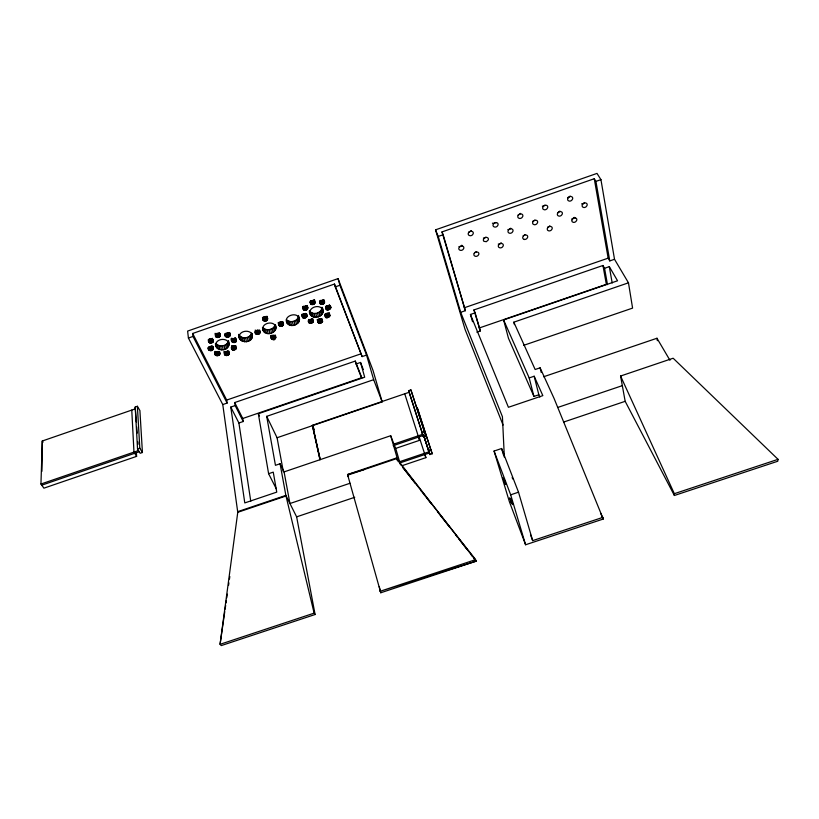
<?xml version="1.0" encoding="UTF-8"?>
<svg xmlns="http://www.w3.org/2000/svg" width="819" height="819" viewBox="0 0 819 819"><rect width="100%" height="100%" fill="white"/><g stroke="black" fill="none" stroke-linecap="round" stroke-linejoin="round"><path stroke-width="1.23" d="M41.933 471.294L42.291 441.001L135.033 408.957M136.394 452.559L136.599 456.378L43.909 488.165L40.95 484.029L42.291 441.001L43.069 442.147M212.653 349.846L212.111 345.864C202.18 348.126 214.885 355.057 212.92 346.386M213.401 341.298L212.49 339.465L209.367 338.974L209.899 342.956L212.879 342.26L213.124 339.301M215.745 345.475C215.202 337.766 229.74 337.121 228.972 345.168C227.242 352.047 214.844 351.197 215.469 343.489M217.035 351.924C210.084 354.801 222.573 358.415 219.492 351.546M220.393 335.729L219.492 333.886L216.943 333.538L217.506 337.51L220.209 336.23L220.106 333.743M229.259 353.818L228.388 352.037L225.819 351.586L226.413 355.569L229.074 354.32L228.982 351.32M227.283 333.323C220.168 336.722 233.456 339.578 229.586 332.514M231.603 340.888L232.166 339.404L235.381 337.776L236.015 341.738C234.009 343.775 230.579 341.748 231.296 338.902M236.21 348.341L235.34 346.55L232.105 346.017L232.729 349.989L235.677 349.303L235.913 345.843M239.179 337.336C238.687 329.617 253.255 328.91 252.365 337.049C250.276 344.451 237.408 342.649 238.687 334.367M258.968 333.978L258.231 330.047C249.201 332.627 262.377 338.165 259.664 330.139M267.045 320.28L266.277 316.369C256.664 318.806 269.533 325.338 267.25 316.81M275.921 327.508C274.641 319.738 260.401 322.911 263.032 330.518C266.595 337.326 279.218 332.084 275.317 324.57M275.86 337.152C265.274 330.61 275.604 347.727 275.46 335.196M282.105 321.539C272.717 324.17 285.483 330.344 283.128 321.99M298.781 316.421C302.416 323.239 291.881 328.654 287.315 323.546L286.476 319.645C290.161 323.679 298.566 321.202 298.556 315.448M302.846 308.558L303.48 307.033L305.784 305.978L306.705 309.848L303.685 309.899L302.518 307.135M307.064 316.288C302.866 307.831 299.426 323.587 307.064 316.288L306.603 314.353M306.705 309.848L307.719 307.422L305.2 306.214L306.122 310.125M313.216 321.632L312.459 319.789L309.357 319.533L310.288 323.413L313.001 322.143L312.51 318.724M315.059 302.795L313.749 300.634L310.524 300.624L311.476 304.484L313.38 304.453L314.834 303.317L314.332 299.897M310.882 315.366L309.94 311.486C313.626 315.581 322.01 313.001 322.051 307.279C328.122 316.881 309.009 322.021 309.357 310.851M322.614 321.447C318.54 313.083 314.998 328.685 322.614 321.447L321.877 318.54M324.57 302.641L323.28 300.481L320.004 300.481L320.997 304.33L322.891 304.299L324.355 303.163L323.822 299.754M329.842 315.868C325.788 307.442 322.174 323.136 329.842 315.868L329.074 312.971M327.518 305.978C320.987 315.141 339.168 305.548 326.105 305.907M778.05 459.336L777.804 461.23L674.375 495.485L625.173 401.32L620.577 376.034L673.146 358.231L778.05 459.336L674.334 493.693L674.375 495.485M237.766 512.305L220.065 644.318L221.253 645.597L315.09 614.516L296.632 516.85L285.862 495.382L280.067 463.749L275.45 465.315L266.697 416.339L373.669 379.688L366.554 355.077L339.926 285.258L338.063 278.614L187.623 331.081L188.411 338.032L222.768 404.566L237.766 512.305L285.995 496.007L285.862 495.382L237.664 511.68M224.754 611.691L220.065 644.318L314.138 613.144L315.09 614.516M225.123 609.182L225.665 605.415M226.024 602.907L226.382 600.399M226.74 597.89L227.283 594.123M228.552 585.35L228.91 582.831M229.453 579.074L229.811 576.566M216.984 347.973L216.421 343.99C219.891 347.42 227.017 346.099 228.358 341.195L228.972 345.168M236.015 341.738L236.128 339.312L233.046 338.585L233.681 342.547M239.557 338.667L238.902 334.715C241.605 339.629 250.204 338.462 251.658 333.108L252.365 337.049M263.82 331.705L263.063 327.784C266.513 331.337 273.618 329.832 275.02 324.989L275.819 328.91M547.379 228.358L548.116 227.283A2.58 2.007 -30.6 0 1 550.573 226.423L551.637 226.883A2.744 2.129 -30.5 0 1 552.078 228.962L551.341 230.037A2.58 2.007 -30.5 0 1 548.894 230.897L547.829 230.446A2.58 2.007 -30.5 0 1 547.44 228.491M571.979 219.809L572.727 218.724M471.201 230.569L470.782 231.081A2.57 2.068 -26.8 0 1 468.98 231.941M459.582 246.795L458.906 247.86A2.713 2.17 -25.5 0 0 459.49 249.928L460.595 250.368A2.559 2.047 -25.5 0 0 463.042 249.508L463.728 248.444A2.713 2.17 -25.4 0 0 463.155 246.386L462.039 245.946M461.824 245.209L461.404 245.72A2.549 2.037 -25.6 0 1 458.968 246.56M493.847 223.413L493.14 224.498A2.754 2.201 -28.5 0 0 493.673 226.617L494.778 227.078A2.6 2.068 -28.4 0 0 497.256 226.208L497.972 225.123A2.754 2.201 -28.4 0 0 497.44 223.003L496.334 222.543M520.526 213.37L520.096 213.882A2.6 2.068 -30.2 0 1 518.263 214.752M510.759 228.173L510.339 228.675A2.57 2.037 -28.9 0 1 507.882 229.535M501.105 242.752L500.685 243.253A2.539 2.007 -27.7 0 1 498.259 244.093M570.106 196.079L569.655 196.601A2.631 2.058 -33.1 0 1 567.813 197.471M559.858 211.077L559.418 211.589A2.6 2.027 -31.9 0 1 558.241 212.305M549.774 225.829L549.344 226.331A2.57 2.007 -30.7 0 1 547.532 227.191M584.52 202.488L584.08 202.999A2.621 2.027 -33.1 0 1 581.603 203.859M574.232 217.332L573.791 217.834A2.59 1.996 -32 0 1 571.969 218.693M227.058 355.559L226.464 351.566L228.132 350.778M305.405 317.926L304.484 314.046L305.559 313.39L306.48 317.27M329.003 309.725L327.989 305.876L329.064 305.221L330.088 309.07M217.506 337.51C213.8 337.131 215.878 332.739 218.806 333.108L219.379 337.08M209.899 342.956C206.736 341.84 209.469 338.462 211.855 338.656L212.397 342.639M227.784 337.285L227.18 333.323L228.388 332.903L229.003 336.865M311.834 300.665L310.166 302.334L311.476 304.484M321.376 300.512L319.697 302.18L320.997 304.33M310.043 319.574L308.333 321.724L310.288 323.413M326.29 317.537L325.297 313.667L327.743 313.36L328.757 317.219M319.082 323.106L318.12 319.226L320.567 318.919L321.539 322.799M503.071 425.061L465.059 329.402L435.534 229.842L597 173.403L600.941 179.637L614.516 259.285L628.47 282.821L632.585 308.108L523.72 345.321M435.534 229.842L438.237 236.445L460.688 312.305L465.356 310.698L441.994 231.92L594.266 178.726L595.925 181.388L609.776 260.913L614.516 259.285M438.237 236.445L443.161 234.725L465.356 310.698M595.925 181.388L600.941 179.637M222.768 404.566L227.129 403.061L193.008 336.435L192.66 333.476L334.48 284.05L362.121 356.603L366.554 355.077M188.411 338.032L193.008 336.435M362.121 356.603L335.268 286.875L339.926 285.258M135.207 407.023L137.387 406.275L139.906 410.554L142.424 452.508L140.162 453.286L137.541 448.986L135.207 407.023L136.333 421.949M464.189 307.811L608.159 258.159L609.776 260.913M476.832 332.156L480.303 330.968L473.935 309.94L602.948 265.489L604.555 268.284L607.483 284.623M472.532 321.703L470.444 314.465L475.143 312.848L480.303 330.968M604.555 268.284L609.316 266.636L617.546 280.784L503.603 319.922L508.445 338.227L533.927 396.437L538.841 394.778L539.854 397.061M227.129 403.061L226.699 400.071L361.302 353.716M243.233 421.509L235.155 405.579L234.705 402.559L355.282 361.077L361.793 377.661L242.752 418.489L243.233 421.509L238.902 422.993L250.768 501.218M276.238 488.748L268.612 473.71L273.249 472.133L276.75 492.117L244.789 502.927L230.774 407.084L235.155 405.579M361.67 378.214L356.091 363.994L360.534 362.469L363.308 369.584M479.095 328.04L606.336 284.336L602.948 265.489M137.541 448.986L139.814 448.208L137.387 406.275M40.95 484.029L138.493 450.552M514.445 324.611L513.82 322.174L628.47 282.821M41.769 485.176L139.22 451.73M268.612 473.71L258.333 413.718L364.69 377.231L360.534 362.469M426.013 436.353L424.426 431.91L422.082 432.708L423.679 437.141L426.013 436.353L410.892 389.885L408.64 390.653L422.665 434.316L393.959 444.052M283.333 471.672L277.068 437.735L382.166 401.863L373.003 370.383L338.063 278.614M603.019 517.321L532.667 540.632L518.519 492.188L501.597 448.515L494.062 451.054L509.398 501.73L525.593 544.758L603.245 519.041L554.105 398.525L540.1 367.823L535.145 369.502L513.82 322.174M503.603 319.922L529.187 377.928L534.172 376.228L542.833 395.628L508.415 407.289L470.444 314.465M543.601 376.771L656.981 338.247L669.952 360.288M350 483.271L289.946 503.531L284.08 471.898L390.694 435.718L396.048 449.549L400.522 464.946M393.222 445.659L423.106 435.534M395.649 448.423L419.594 440.315L418.458 436.701M396.314 458.036L347.553 474.539L380.774 592.761L476.228 561.148L396.314 458.036L397.205 460.309M396.498 458.65L347.706 475.143L348.525 476.76L347.553 474.539L363.943 469.656M428.388 450.245L430.692 449.457L432.227 453.767L429.934 454.545L423.761 435.8M557.555 407.514L622.317 385.647M399.15 461.865L428.941 451.801L423.546 434.95M399.611 463.042L429.371 452.989M401.689 465.816L425.89 457.647L424.754 454.023M563.667 422.051L625.173 401.32M296.632 516.85L354.74 497.287M494.062 451.054L510.677 494.819L518.519 492.188M473.884 558.149L476.228 561.148L379.985 591.338L475.685 559.633L426.535 497.43M272.317 339.322L271.539 335.391L273.423 335.35L274.211 339.281M233.517 346.202L231.306 347.952L232.729 349.989M226.566 351.689C223.935 351.638 223.618 355.63 226.413 355.569M209.695 350.542L209.152 346.55L212.275 347.092L213.186 348.382M226.505 337.182L225.901 333.22L228.573 333.435L229.893 334.49M280.886 322.256L282.698 322.625L283.538 323.945M279.965 326.136L279.156 322.225L280.405 322.338L281.234 326.249M257.34 330.436L259.162 330.794L260.032 332.104M303.511 317.956L302.6 314.076L303.849 314.189L304.77 318.069M264.056 320.976L263.298 317.066L264.568 317.178L265.336 321.089M264.936 317.066L266.769 317.434L267.639 318.765M304.218 310.166L303.296 306.286L304.555 306.408L305.487 310.278M524.406 239.394L523.341 238.953A2.723 2.129 -29.1 0 1 522.85 236.886L523.566 235.811A2.57 2.007 -29.1 0 1 526.023 234.961L527.098 235.411A2.723 2.129 -29.1 0 1 527.569 237.479L526.852 238.544A2.723 2.129 -29.1 0 1 524.232 239.476M492.403 223.177L492.997 223.341A2.58 2.068 -28.6 0 0 495.464 222.481M575.194 217.874L576.238 218.325A2.764 2.119 -31.9 0 1 576.648 220.434L575.9 221.509A2.6 1.996 -31.9 0 1 573.433 222.369L572.389 221.908A2.6 1.996 -31.9 0 1 572.031 219.942M473.72 558.292L476.228 561.148M421.775 491.41L402.753 467.332L415.202 483.271M423.362 493.417L424.948 495.423M420.679 490.264L431.633 504.238M437.889 512.223L449.631 527.201M455.886 535.186L457.452 537.182M459.019 539.178L466.84 549.16M470.751 554.156L472.317 556.152M287.315 323.546C281.992 315.929 298.147 310.585 299.447 319.338M136.599 456.378L133.968 452.098L131.767 410.084M139.814 448.208L142.424 452.508M230.774 407.084L238.902 422.993M192.66 333.476L226.699 400.071M234.705 402.559L242.752 418.489M620.577 376.034L674.334 493.693M280.067 463.749L284.08 471.898M258.333 413.718L259.459 416.011M266.697 416.339L277.068 437.735M600.644 513.267L603.245 519.041M314.291 429.576L312.377 425.317L409.213 392.26L408.64 390.653L422.665 434.316M441.994 231.92L443.161 234.725M473.935 309.94L475.143 312.848M460.688 312.305L502.426 416.717L504.35 457.268M373.669 379.688L382.166 401.863M530.507 534.756L532.667 540.632M419.594 440.315L404.729 393.796M425.89 457.647L419.011 436.486M512.172 477.497L512.684 478.941M432.227 453.767L417.117 407.36L430.692 449.457M410.892 389.885L424.426 431.91M423.484 434.817L428.941 451.801M219.779 353.542L218.868 352.262L216.349 351.812L216.912 355.804M510.677 494.819L525.593 544.758M501.597 448.515L503.757 455.804M390.694 435.718L398.249 461.773M334.48 284.05L335.268 286.875M355.282 361.077L356.091 363.994M330.231 305.62L330.743 307.545M330.17 306.163L330.681 308.087M329.433 304.75L330.456 308.599M328.573 305.6L329.586 309.449M329.279 312.899L329.893 315.335M327.354 306.019L328.368 309.879M328.859 313.482L329.617 316.38M326.709 306.04L327.723 309.889M328.235 312.981L329.248 316.84M326.361 306.869L327.119 309.766M324.129 300.174L324.631 302.098M325.829 306.613L326.586 309.51M325.665 307.207L326.167 309.132M327.16 313.636L328.173 317.496M323.597 300.276L324.355 303.163M322.983 299.785L323.976 303.634M326.535 313.779L327.539 317.649M323.485 304.023L322.481 300.174L321.898 300.45L322.891 304.299M325.89 313.79L326.894 317.659M325.02 314.383L325.767 317.281M321.263 300.593L322.256 304.443M324.856 314.977L325.348 316.912M529.187 377.928L533.927 396.437M320.618 300.604L321.601 304.453M321.908 308.691L322.901 312.561M319.717 301.177L320.454 304.064M319.543 301.771L320.034 303.695M321.324 310.073L322.317 313.933M320.352 311.302L321.335 315.172M321.662 319.052L322.399 321.959M321.058 318.54L322.031 322.42M319.041 312.326L320.014 316.195M534.172 376.228L538.841 394.778M319.983 319.195L320.966 323.075M314.506 299.805L315.11 302.252M319.359 319.338L320.331 323.218M317.485 313.053L318.458 316.922M314.107 300.43L314.834 303.317M318.714 319.349L319.686 323.229M313.503 299.928L314.465 303.788M313.974 304.177L313.012 300.317L312.418 300.593L313.38 304.453M317.833 319.953L318.56 322.86M315.806 313.452L316.769 317.322M317.414 319.584L318.141 322.491M317.27 319.605L317.864 322.051M311.783 300.747L312.735 304.607M311.138 300.757L312.09 304.617M314.087 313.482L315.049 317.352M540.1 367.823L541.246 372.502M310.227 301.331L310.933 304.228M310.032 301.924L310.514 303.849M312.479 313.145L313.421 317.014M379.258 586.588L380.774 592.761M312.684 318.663L313.267 321.109M311.056 312.469L312.008 316.339M312.295 319.236L313.001 322.143M311.691 318.724L312.633 322.604M312.152 322.983L311.21 319.103L310.626 319.369L311.568 323.259M307.248 305.487L307.842 307.944M307.084 305.579L307.79 308.476M306.869 306.091L307.575 308.998M309.991 319.523L310.933 323.403M306.275 305.6L307.207 309.459M308.753 319.41L309.684 323.29M285.995 496.007L314.138 613.144M308.456 320.127L309.152 323.044M306.644 313.82L307.115 315.755M308.272 320.741L308.732 322.676M306.152 313.892L306.849 316.799M303.91 306.419L304.832 310.288M305.067 313.769L305.989 317.649M302.989 307.002L303.685 309.899M302.569 306.634L303.255 309.531M303.214 314.199L304.125 318.089M302.293 314.793L302.979 317.7M301.873 314.424L302.549 317.342M301.699 314.435L302.272 316.881M310.135 314.158C307.688 306.552 321.928 303.194 323.044 311.138M298.433 316.851L299.324 320.741M297.87 318.212L298.761 322.113M296.908 319.451L297.799 323.341M295.608 320.464L296.498 324.355M294.072 321.191L294.942 325.082M292.383 321.58L293.253 325.481M290.673 321.611L291.533 325.512M312.899 426.494L319.953 458.558L312.377 425.317L319.963 459.848M289.046 321.283L289.895 325.184M287.612 320.618L288.462 324.519M283.087 322.512L283.497 324.467M282.668 322.051L283.292 324.979M282.309 322.512L282.934 325.44M281.623 321.918L282.453 325.829M281.04 322.184L281.869 326.095M279.76 322.348L280.579 326.259M278.818 322.952L279.422 325.88M278.593 323.566L278.992 325.522M278.173 322.614L278.706 325.071M274.478 326.341L275.276 330.262M275.43 335.708L275.829 337.674M273.526 327.569L274.324 331.49M275.03 335.227L275.624 338.175M274.672 335.688L275.266 338.636M273.996 335.073L274.785 339.005M272.246 328.573L273.034 332.494M272.788 335.493L273.577 339.424M272.154 335.514L272.932 339.445M270.71 329.299L271.488 333.231M271.202 336.128L271.785 339.076M267.506 318.253L267.117 316.298L267.598 319.297M270.772 335.77L271.355 338.718M266.82 316.881L267.403 319.819M270.669 336.312L271.058 338.278M269.021 329.699L269.799 333.62M265.786 316.758L266.554 320.669M265.202 317.035L265.97 320.946M267.301 329.729L268.069 333.661M263.913 317.188L264.68 321.109M265.663 329.402L266.431 333.333M262.94 317.792L263.503 320.731M262.5 317.424L263.063 320.362M264.22 328.736L264.977 332.668M262.469 327.569L263.032 330.518M259.633 330.661L260.002 332.627M259.244 330.19L259.797 333.138M258.896 330.651L259.449 333.599M257.657 330.313L258.384 334.254M257.75 334.398L257.023 330.466L256.378 330.477L257.105 334.418M255.763 330.354L256.48 334.295M255.211 330.108L255.937 334.039M255.139 331.715L255.497 333.681M252.088 333.691L252.447 335.657M251.136 334.449L251.842 338.401M250.204 335.667L250.911 339.619M594.266 178.726L608.159 258.159M609.316 266.636L612.182 283.016M248.935 336.67L249.631 340.622M247.41 337.397L248.096 341.349M245.72 337.786L246.406 341.738M244.001 337.827L244.676 341.779M242.352 337.5L243.018 341.462M240.888 336.844L241.554 340.806M239.711 335.892L240.366 339.854M235.882 338.308L236.363 341.277M234.91 338.145L235.544 342.117M234.336 338.421L234.971 342.383M235.544 345.864L236.015 348.843M235.196 346.324L235.677 349.303M233.702 338.564L234.336 342.537M234.572 345.7L235.196 349.672M234.623 349.938L233.999 345.966L233.364 346.12L233.999 350.092M232.432 338.462L233.057 342.424M231.879 338.216L232.504 342.178M231.593 338.851L232.053 341.83M232.719 346.13L233.343 350.102M231.316 338.38L231.746 341.38M229.555 332.545L230.016 335.514M231.552 345.772L232.176 349.744M229.361 333.057L229.832 336.025M231.429 347.41L231.736 349.396M228.87 332.524L229.484 336.486M227.815 333.179L228.429 337.141M228.562 340.817L229.023 343.796M226.525 333.343L227.129 337.305M227.856 342.537L228.47 346.509M228.624 351.331L229.074 354.32M228.276 351.781L228.736 354.77M225.491 333.957L225.942 336.937M226.945 343.745L227.549 347.727M225.041 333.599L225.491 336.568M227.662 351.156L228.266 355.139M224.887 334.142L225.184 336.128M227.088 351.423L227.692 355.405M225.686 344.748L226.29 348.72M225.205 351.464L225.788 355.456M224.16 345.464L224.754 349.447M224.795 352.221L225.245 355.211M224.355 351.873L224.795 354.862M656.981 338.247L657.35 340.684M224.048 351.443L224.488 354.432M222.481 345.853L223.065 349.836M219.768 333.261L220.209 336.23M219.277 332.729L219.861 336.691M220.751 345.894L221.335 349.887M218.233 333.384L218.806 337.346M217.598 333.528L218.161 337.5M219.093 345.587L219.666 349.57M219.472 352.057L219.758 354.054M219.144 351.556L219.574 354.555M216.308 333.425L216.871 337.397M218.806 352.006L219.236 355.006M217.619 344.932L218.182 348.914M215.888 334.162L216.318 337.141M218.192 351.382L218.765 355.374M215.438 333.804L215.858 336.783M215.131 333.323L215.54 336.333M217.629 351.648L218.192 355.641M216.994 351.801L217.557 355.794M215.735 343.816L216.155 346.806M215.725 351.699L216.288 355.692M215.172 351.453L215.735 355.446M214.865 352.109L215.284 355.098M212.94 339.813L213.216 341.799M214.547 352.18L214.967 354.668M212.326 338.278L212.879 342.26M212.899 346.898L213.175 348.894M212.582 346.406L212.991 349.396M211.282 338.933L211.824 342.915M210.647 339.076L211.189 343.059M211.64 346.232L212.182 350.225M211.067 346.509L211.609 350.501M209.992 339.097L210.534 343.079M210.432 346.652L210.974 350.645M208.937 339.721L209.336 342.711M209.787 346.672L210.319 350.665M208.487 339.363L208.886 342.352M208.302 339.916L208.569 341.902M208.732 347.307L209.132 350.297M208.415 347.952L208.681 349.948M208.098 347.512L208.364 349.508M136.712 426.924L137.183 433.138M137.838 441.84L138.022 444.328M476.382 251.699A2.529 2.007 -26.1 0 1 474.6 252.539M459.633 246.959A2.559 2.047 -25.5 0 1 462.09 246.109M572.757 218.898A2.6 1.996 -31.9 0 1 575.225 218.038M524.959 234.807A2.559 2.007 -29.2 0 1 523.157 235.657M534.817 220.157A2.59 2.037 -30.4 0 1 533.005 221.017M544.84 205.252A2.621 2.058 -31.7 0 1 542.362 206.122M485.841 237.213A2.559 2.037 -27.3 0 1 483.394 238.063M493.898 223.577A2.6 2.068 -28.4 0 1 496.375 222.717M503.009 478.153L504.924 483.783L503.009 478.153M503.92 478.572L505.876 484.305L503.92 478.572M509.787 498.044L511.711 503.675L509.787 498.044M510.831 498.822L512.786 504.555L510.831 498.822M468.591 232.586L468.314 233.159A2.744 2.201 -26.7 0 0 468.888 235.258L470.004 235.708A2.58 2.078 -26.7 0 0 472.471 234.848L473.167 233.763A2.744 2.201 -26.7 0 0 472.604 231.664L471.488 231.214A2.58 2.078 -26.7 0 0 469.011 232.074L468.591 232.586M474.252 253.317L473.986 253.87A2.703 2.14 -26 0 0 474.539 255.907L475.634 256.337A2.539 2.017 -26 0 0 478.061 255.497L478.757 254.443A2.692 2.14 -26 0 0 478.204 252.406L477.108 251.965A2.539 2.017 -26 0 0 474.672 252.815L474.252 253.317M483.763 238.738L483.486 239.312A2.723 2.17 -27.2 0 0 484.029 241.38L486.404 241.687L488.278 239.906A2.723 2.17 -27.2 0 0 487.745 237.827L486.64 237.377A2.57 2.047 -27.2 0 0 484.183 238.237L483.763 238.738M498.72 244.809L498.433 245.372A2.713 2.14 -27.6 0 0 498.955 247.42L500.04 247.86A2.559 2.017 -27.6 0 0 502.477 247.01L503.183 245.956A2.713 2.14 -27.6 0 0 502.671 243.898L501.586 243.458A2.559 2.017 -27.6 0 0 499.14 244.308L498.72 244.809M508.415 230.159L508.128 230.723A2.744 2.17 -28.8 0 0 508.64 232.821L509.725 233.272A2.58 2.037 -28.8 0 0 512.182 232.412L512.899 231.337A2.744 2.17 -28.8 0 0 512.397 229.238L511.312 228.788A2.58 2.037 -28.8 0 0 508.845 229.648L508.415 230.159M518.212 215.284L517.925 215.858A2.774 2.191 -30.1 0 0 518.427 217.987L519.512 218.458A2.611 2.068 -30.1 0 0 522 217.588L522.727 216.492A2.774 2.191 -30.1 0 0 522.225 214.353L521.14 213.892A2.611 2.068 -30.1 0 0 518.652 214.762L518.212 215.284M533.046 221.58L532.759 222.154A2.754 2.16 -30.3 0 0 533.23 224.263L534.305 224.713A2.6 2.037 -30.3 0 0 536.773 223.853L537.499 222.768A2.754 2.16 -30.3 0 0 537.039 220.659L535.964 220.209A2.6 2.037 -30.3 0 0 533.486 221.069L533.046 221.58M543.12 206.593L542.823 207.176A2.785 2.191 -31.6 0 0 543.284 209.326L544.369 209.787A2.631 2.068 -31.5 0 0 546.857 208.927L547.594 207.821A2.785 2.191 -31.5 0 0 547.143 205.671L546.058 205.2A2.631 2.068 -31.6 0 0 543.57 206.071L543.12 206.593M557.8 212.96L557.504 213.534A2.774 2.16 -31.7 0 0 557.934 215.663L558.998 216.124A2.611 2.027 -31.7 0 0 561.476 215.264L562.223 214.168A2.774 2.16 -31.7 0 0 561.793 212.039L560.728 211.578A2.611 2.027 -31.7 0 0 558.251 212.438L557.8 212.96M568.099 197.881L567.792 198.464A2.805 2.181 -32.9 0 0 568.212 200.635L569.277 201.105A2.641 2.058 -32.9 0 0 571.775 200.235L572.542 199.13A2.805 2.181 -32.9 0 0 572.123 196.959L571.048 196.478A2.641 2.058 -32.9 0 0 568.55 197.359L568.099 197.881M582.626 204.32L582.309 204.904A2.795 2.15 -33 0 0 582.708 207.043L583.763 207.504A2.631 2.027 -33 0 0 586.24 206.644L587.008 205.538A2.795 2.15 -33 0 0 586.619 203.399L585.565 202.928A2.631 2.027 -33 0 0 583.077 203.798L582.626 204.32M429.934 454.545L429.146 452.119L429.934 454.545M423.679 437.141L422.901 434.715L423.679 437.141"/></g></svg>
